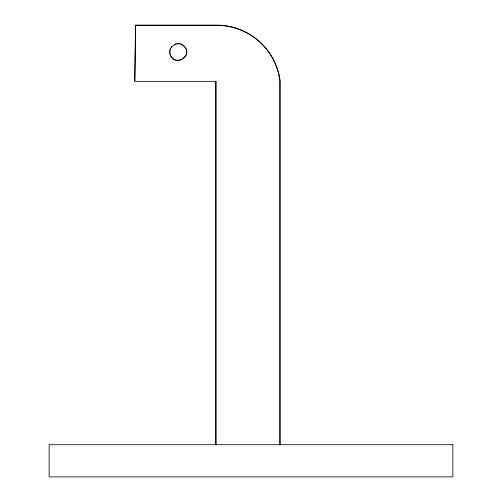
<?xml version="1.0" encoding="UTF-8"?>
<svg xmlns="http://www.w3.org/2000/svg" width="502" height="502" viewBox="0 0 502 502"><rect width="100%" height="100%" fill="white"/><g stroke="black" fill="none" stroke-linecap="round" stroke-linejoin="round"><path stroke-width="0.75" d="M134.712 81.06L135.521 25.1L216.644 25.1A63.823 63.823 0 0 1 279.89 80.351L279.89 444.716M169.751 50.878L169.751 52.848M169.927 49.918L170.209 48.995M171.075 47.276L171.653 46.504M174.79 44.189L175.713 43.856M176.66 43.63L179.553 43.63M180.5 43.856L181.423 44.189M182.308 44.628L185.294 47.571M184.717 46.799C179.603 39.984 167.649 45.902 170.084 54.103M171.653 57.228C177.419 64.896 190.402 56.488 185.614 48.11M171.075 56.45C176.44 66.308 192.015 56.193 185.131 47.276M170.592 55.622L171.232 56.745M170.209 54.737L170.749 55.917M169.927 53.808L170.366 55.032M280.053 444.716L280.053 80.646A63.823 63.823 0 0 0 216.801 25.395L135.684 25.395L134.875 81.355L215.979 81.355L215.979 444.716M215.816 81.06L215.816 444.716M452.873 444.716L49.127 444.716L49.127 476.9L452.873 476.9L452.873 444.716"/></g></svg>
